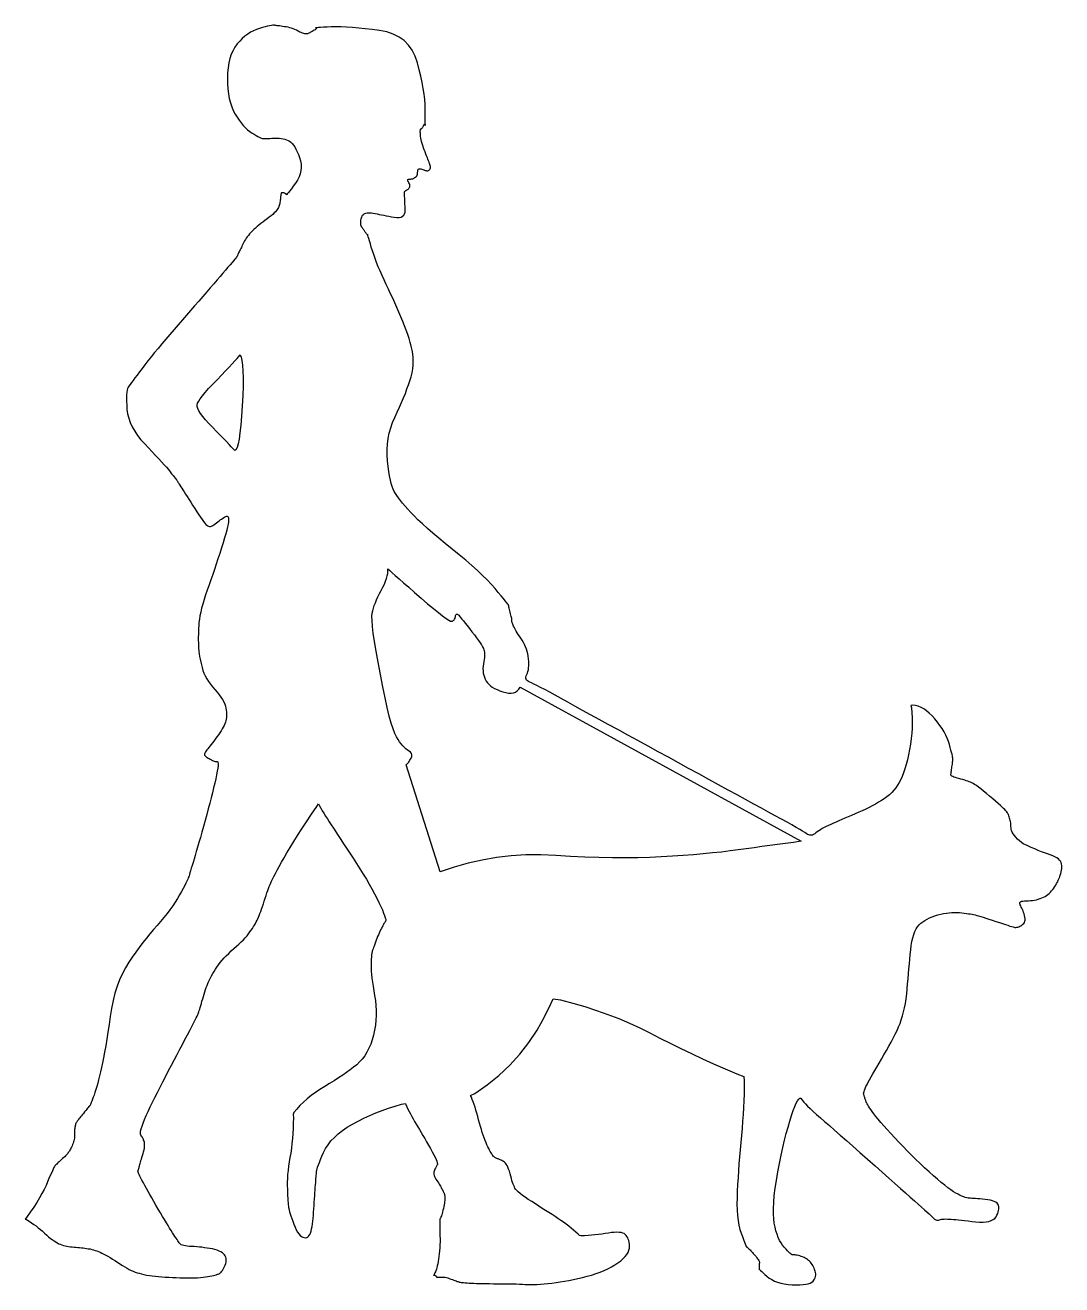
# Model space of a CAD drawing. Extents: x -1992 to 1973, y -794 to 1006.
# Drawn here: x 630 to 1973, y -794 to 837 of the extents above; entities that cross this region are included whole.
import ezdxf

# ---------------------------------------------------------------- set-up
doc = ezdxf.new("R2010")
doc.units = 0
doc.header["$LTSCALE"] = 20
doc.layers.add('_____1', color=7, linetype='CONTINUOUS')

msp = doc.modelspace()

# ---------------------------------------------------------------- linework, layer by layer
at = {"layer": '_____1', "color": 0, "linetype": 'CONTINUOUS', "flags": 128}
for points in [[(1970.1, -265.8), (1970.9, -263.6), (1971.6, -261.3), (1972.1, -259.2), (1972.5, -257.1), (1972.8, -255), (1972.9, -253), (1972.8, -251.1), (1972.6, -249.2), (1972.2, -247.3), (1971.3, -245.6), (1970, -244), (1968.4, -242.4), (1966.4, -241), (1963.9, -239.7), (1961.1, -238.4), (1957.9, -237.3), (1954.3, -236.1), (1950.6, -234.7), (1946.6, -233.2), (1942.3, -231.5), (1937.8, -229.6), (1933.1, -227.5), (1928.1, -225.3), (1922.9, -222.9), (1922.9, -222.9), (1918.2, -219.2), (1915.6, -216.7), (1913.3, -214.3), (1911.4, -212), (1909.9, -209.8), (1908.7, -207.7), (1907.8, -205.8), (1907.3, -204), (1907.1, -202.3), (1907, -200.7), (1906.9, -199), (1906.8, -197.4), (1906.6, -195.8), (1906.3, -194.2), (1906, -192.6), (1905.7, -191.1), (1905.2, -189.5), (1904.8, -187.9), (1904.3, -186.5), (1903.7, -185.1), (1903.1, -183.9), (1902.4, -182.7), (1901.7, -181.5), (1900.9, -180.5), (1900.1, -179.6), (1899, -178.5), (1897.5, -177.1), (1895.6, -175.3), (1893.2, -173.2), (1890.4, -170.7), (1887.1, -167.9), (1883.4, -164.7), (1879.3, -161.2), (1875.1, -157.7), (1871.3, -154.6), (1867.9, -151.9), (1864.8, -149.5), (1862.1, -147.5), (1859.7, -145.9), (1857.8, -144.7), (1856.1, -143.8), (1854.6, -143.2), (1853, -142.5), (1851.1, -141.8), (1849.1, -141.2), (1847, -140.5), (1844.7, -139.8), (1842.2, -139.2), (1839.6, -138.5), (1837.1, -137.8), (1834.9, -137.2), (1833.1, -136.5), (1831.6, -135.9), (1830.4, -135.2), (1829.6, -134.6), (1829.2, -134), (1829.1, -133.4), (1829.2, -132.7), (1829.3, -131.8), (1829.4, -130.8), (1829.6, -129.7), (1829.8, -128.3), (1830, -126.8), (1830.2, -125.1), (1830.5, -123.3), (1830.8, -121.4), (1831, -119.7), (1831.2, -118.2), (1831.4, -116.9), (1831.5, -115.6), (1831.6, -114.6), (1831.6, -113.7), (1831.7, -113), (1831.6, -112.1), (1831.4, -110.9), (1831, -109.2), (1830.6, -107), (1830, -104.5), (1829.2, -101.5), (1828.3, -98.1), (1827.3, -94.2), (1826, -90.2), (1824.5, -86.1), (1822.6, -82), (1820.4, -77.9), (1817.8, -73.7), (1815, -69.5), (1811.8, -65.4), (1808.3, -61.1), (1804.7, -57.2), (1801.1, -53.7), (1797.5, -50.7), (1794, -48.2), (1790.4, -46.2), (1786.9, -44.7), (1783.4, -43.7), (1779.9, -43.2), (1779.9, -43.2), (1777.1, -43.9), (1777.9, -46.8), (1778.5, -53.2), (1778.8, -59.7), (1778.9, -66.3), (1778.8, -73), (1778.4, -79.8), (1777.7, -86.7), (1776.7, -93.7), (1775.5, -100.8), (1774.2, -107.7), (1772.7, -114.2), (1771.2, -120.2), (1769.6, -125.8), (1767.9, -130.9), (1766.1, -135.6), (1764.2, -139.8), (1762.2, -143.6), (1760.1, -147), (1757.8, -150.3), (1755.2, -153.5), (1752.4, -156.5), (1749.4, -159.3), (1746.2, -162), (1742.8, -164.5), (1739.1, -166.9), (1735.3, -169.1), (1731.3, -171.4), (1727.3, -173.6), (1723.1, -175.8), (1718.8, -177.9), (1714.3, -180), (1709.8, -182.1), (1705.1, -184.1), (1700.5, -186.1), (1696.1, -188), (1691.8, -189.8), (1687.8, -191.6), (1683.9, -193.2), (1680.3, -194.8), (1676.8, -196.3), (1673.5, -197.7), (1670.4, -199.1), (1667.5, -200.5), (1664.8, -201.8), (1662.3, -203.2), (1660, -204.6), (1657.9, -206), (1656, -207.4), (1654.3, -208.8), (1652.8, -210.1), (1651.2, -211), (1649.6, -211.6), (1648, -211.8), (1646.5, -211.8), (1644.9, -211.4), (1643.4, -210.7), (1641.8, -209.7), (1639.8, -208.3), (1637, -206.5), (1633.3, -204.2), (1628.7, -201.6), (1623.2, -198.5), (1616.9, -194.9), (1609.7, -191), (1601.6, -186.6), (1592.8, -181.8), (1583.5, -176.8), (1573.6, -171.4), (1563.1, -165.6), (1552, -159.6), (1540.4, -153.3), (1528.2, -146.6), (1515.4, -139.6), (1502.3, -132.4), (1489.3, -125.3), (1476.2, -118.1), (1463, -110.9), (1449.9, -103.7), (1436.7, -96.5), (1423.5, -89.3), (1410.3, -82.1), (1397.4, -75), (1385, -68.3), (1373.4, -61.9), (1362.3, -55.8), (1351.9, -50.1), (1342, -44.7), (1332.8, -39.6), (1324.3, -34.8), (1316.4, -30.5), (1309.3, -26.6), (1303, -23.2), (1297.5, -20.3), (1292.8, -17.9), (1288.9, -16), (1285.8, -14.5), (1283.5, -13.6), (1281.8, -12.8), (1280.4, -11.9), (1279.4, -10.8), (1278.7, -9.7), (1278.4, -8.4), (1278.4, -6.9), (1278.8, -5.3), (1279.5, -3.6), (1280.4, -1.8), (1281.1, 0.3), (1281.6, 2.5), (1282, 5), (1282.2, 7.6), (1282.3, 10.4), (1282.2, 13.4), (1281.9, 16.7), (1281.5, 19.9), (1280.9, 23.1), (1280.1, 26.2), (1279.2, 29.3), (1278, 32.3), (1276.7, 35.2), (1275.1, 38), (1273.4, 40.7), (1271.7, 43.4), (1270, 45.9), (1268.6, 48.2), (1267.2, 50.4), (1266, 52.4), (1264.9, 54.3), (1263.9, 56), (1263.1, 57.5), (1262.4, 59), (1261.8, 60.3), (1261.3, 61.5), (1260.9, 62.6), (1260.6, 63.7), (1260.4, 64.6), (1260.3, 65.4), (1260.2, 66.1), (1260.2, 66.8), (1260.2, 67.8), (1260, 68.9), (1259.8, 70.1), (1259.5, 71.6), (1259.1, 73.2), (1258.6, 75), (1258.1, 77), (1257.6, 78.9), (1257.1, 80.7), (1256.7, 82.1), (1256.4, 83.4), (1256.2, 84.4), (1256.1, 85.1), (1256, 85.6), (1256, 85.9), (1255.7, 86.4), (1254.9, 87.5), (1253.6, 89.3), (1251.7, 91.7), (1249.2, 94.7), (1246.2, 98.4), (1242.6, 102.7), (1238.4, 107.7), (1233.7, 113.1), (1228.3, 118.8), (1222.3, 124.7), (1215.7, 131), (1208.5, 137.5), (1200.6, 144.3), (1192.1, 151.4), (1183, 158.7), (1173.9, 166), (1165.5, 172.9), (1157.7, 179.5), (1150.7, 185.6), (1144.3, 191.4), (1138.6, 196.7), (1133.6, 201.7), (1129.2, 206.3), (1125.4, 210.6), (1121.9, 214.6), (1118.7, 218.4), (1115.8, 221.9), (1113.3, 225.2), (1111.1, 228.3), (1109.3, 231), (1107.7, 233.6), (1106.4, 236.3), (1105.1, 239.7), (1104, 243.6), (1102.8, 248.2), (1101.8, 253.5), (1100.8, 259.3), (1099.9, 265.8), (1099.1, 272.9), (1098.5, 280.3), (1098.5, 287.6), (1098.9, 294.8), (1099.9, 301.9), (1101.3, 308.9), (1103.2, 315.8), (1105.7, 322.7), (1108.6, 329.4), (1111.7, 336), (1114.5, 342.4), (1117.3, 348.7), (1119.8, 354.7), (1122.2, 360.5), (1124.3, 366.2), (1126.3, 371.6), (1128.1, 376.9), (1129.7, 382), (1130.9, 387.1), (1131.8, 392.2), (1132.3, 397.2), (1132.5, 402.1), (1132.3, 407), (1131.8, 411.8), (1130.9, 416.6), (1129.8, 421.5), (1128.5, 426.5), (1127, 431.6), (1125.3, 436.9), (1123.4, 442.4), (1121.2, 448), (1118.9, 453.7), (1116.4, 459.6), (1113.8, 465.6), (1111.2, 471.6), (1108.5, 477.6), (1105.8, 483.6), (1103.1, 489.5), (1100.3, 495.5), (1097.5, 501.4), (1094.7, 507.4), (1092, 513.3), (1089.5, 519), (1087.1, 524.5), (1085, 529.9), (1083, 535.1), (1081.2, 540.2), (1079.6, 545.1), (1078.1, 549.8), (1076.9, 554.2), (1075.8, 557.9), (1074.9, 560.9), (1074.2, 563.3), (1073.6, 565.1), (1073.3, 566.3), (1073.1, 566.8), (1073.1, 566.7), (1073.2, 566.3), (1073.1, 566.1), (1073, 566), (1072.8, 566.1), (1072.6, 566.3), (1072.2, 566.7), (1071.8, 567.2), (1071.3, 567.8), (1070.8, 568.6), (1070.2, 569.3), (1069.7, 570), (1069.2, 570.8), (1068.7, 571.6), (1068.2, 572.4), (1067.7, 573.1), (1067.2, 573.9), (1066.7, 574.7), (1066.3, 575.3), (1065.9, 575.9), (1065.6, 576.3), (1065.4, 576.6), (1065.2, 576.8), (1065, 576.9), (1064.9, 576.9), (1064.9, 576.9), (1064.8, 577.2), (1064.8, 577.7), (1064.7, 578.4), (1064.7, 579.3), (1064.7, 580.4), (1064.7, 581.8), (1064.7, 583.3), (1064.7, 584.9), (1064.9, 586.4), (1065.2, 587.8), (1065.7, 589.1), (1066.3, 590.2), (1066.9, 591.2), (1067.8, 592.1), (1068.7, 592.9), (1069.8, 593.5), (1071.1, 594), (1072.6, 594.3), (1074.3, 594.5), (1076.1, 594.4), (1078.2, 594.3), (1080.5, 593.9), (1082.9, 593.4), (1085.5, 592.8), (1088.3, 592.3), (1091.2, 591.7), (1094.2, 591.1), (1097.4, 590.5), (1100.7, 589.9), (1104.1, 589.3), (1107.7, 588.7), (1111.1, 588.4), (1114.1, 588.4), (1116.6, 588.9), (1118.6, 589.8), (1120.2, 591.2), (1121.2, 592.9), (1121.8, 595.1), (1122, 597.7), (1121.9, 600.4), (1121.8, 603), (1121.7, 605.5), (1121.6, 607.8), (1121.6, 609.9), (1121.5, 611.9), (1121.4, 613.7), (1121.3, 615.4), (1121.3, 616.9), (1121.2, 618.2), (1121.2, 619.4), (1121.2, 620.3), (1121.3, 621), (1121.3, 621.6), (1121.4, 622), (1121.5, 622.1), (1121.7, 622.2), (1122, 622.4), (1122.4, 622.7), (1122.9, 623.1), (1123.5, 623.6), (1124.3, 624.1), (1125.1, 624.7), (1126.1, 625.4), (1126.9, 626.2), (1127.6, 627.1), (1128, 627.9), (1128.2, 628.9), (1128.2, 629.9), (1128, 630.9), (1127.5, 632), (1126.8, 633.2), (1126.1, 634.3), (1125.6, 635.3), (1125.4, 636.1), (1125.4, 636.8), (1125.6, 637.3), (1126.1, 637.7), (1126.9, 637.9), (1127.8, 638), (1128.9, 638.1), (1129.9, 638.2), (1130.8, 638.3), (1131.7, 638.5), (1132.6, 638.8), (1133.3, 639.1), (1134, 639.5), (1134.7, 639.9), (1135.3, 640.3), (1135.8, 640.7), (1136.2, 641.2), (1136.6, 641.6), (1137, 641.9), (1137.2, 642.3), (1137.4, 642.7), (1137.6, 643), (1137.7, 643.4), (1137.8, 643.9), (1137.9, 644.5), (1138, 645.2), (1138.1, 645.9), (1138.1, 646.8), (1138.2, 647.8), (1138.3, 648.8), (1138.4, 649.8), (1138.8, 650.6), (1139.3, 651.1), (1140, 651.4), (1141, 651.5), (1142.1, 651.4), (1143.4, 651), (1144.8, 650.4), (1146.3, 649.8), (1147.7, 649.3), (1149, 649), (1150.1, 648.9), (1151.2, 648.9), (1152, 649.2), (1152.8, 649.5), (1153.5, 650.1), (1154, 650.7), (1154.3, 651.5), (1154.6, 652.4), (1154.6, 653.4), (1154.6, 654.5), (1154.4, 655.7), (1154, 657), (1153.5, 658.4), (1152.9, 660), (1152.2, 661.7), (1151.5, 663.6), (1150.7, 665.7), (1149.8, 668), (1148.8, 670.4), (1147.8, 673.1), (1146.7, 675.9), (1145.6, 678.7), (1144.7, 681.4), (1143.9, 684.1), (1143.2, 686.6), (1142.6, 689), (1142.2, 691.2), (1141.9, 693.4), (1141.7, 695.5), (1141.7, 697.3), (1141.6, 698.9), (1141.6, 700.3), (1141.7, 701.4), (1141.8, 702.2), (1142, 702.8), (1142.2, 703.1), (1142.5, 703.2), (1142.8, 703.2), (1143.2, 703.4), (1143.6, 703.7), (1144, 704.1), (1144.4, 704.7), (1144.8, 705.4), (1145.3, 706.2), (1145.8, 707.2), (1146.3, 708.2), (1146.7, 708.9), (1147, 709.4), (1147.3, 709.6), (1147.6, 709.6), (1147.8, 709.3), (1147.9, 708.8), (1148, 708), (1148.1, 707.6), (1148.1, 708), (1148.1, 709.3), (1148.1, 711.4), (1148.1, 714.4), (1148.1, 718.2), (1148.1, 722.9), (1148.1, 728.4), (1147.9, 734.6), (1147.4, 741.1), (1146.6, 748), (1145.5, 755.4), (1144.1, 763.1), (1142.3, 771.2), (1140.3, 779.7), (1137.9, 788.6), (1135, 797.2), (1131.1, 804.9), (1126.3, 811.6), (1120.6, 817.3), (1114, 822), (1106.6, 825.8), (1098.2, 828.6), (1088.9, 830.4), (1079.3, 831.7), (1070.3, 832.8), (1061.8, 833.6), (1053.7, 834.3), (1046.1, 834.8), (1039, 835), (1032.4, 835.1), (1026.3, 835), (1020.9, 834.8), (1016.2, 834.6), (1012.4, 834.4), (1009.5, 834.3), (1007.3, 834.1), (1006.1, 834.1), (1005.6, 834), (1006, 833.9), (1006.6, 833.9), (1007, 833.7), (1007.2, 833.4), (1007, 833.1), (1006.7, 832.6), (1006, 832.1), (1005.2, 831.4), (1004, 830.7), (1002.8, 830), (1001.6, 829.3), (1000.4, 828.6), (999.3, 828.1), (998.3, 827.5), (997.2, 827.1), (996.3, 826.7), (995.4, 826.3), (994.4, 826.1), (993.3, 826), (992, 826.2), (990.6, 826.5), (989, 827), (987.3, 827.7), (985.4, 828.5), (983.4, 829.6), (981.2, 830.7), (979.1, 831.6), (976.9, 832.5), (974.7, 833.3), (972.4, 834), (970.2, 834.6), (967.8, 835), (965.5, 835.4), (963.2, 835.7), (961.1, 836), (959.3, 836.3), (957.6, 836.5), (956.1, 836.7), (954.8, 836.9), (953.7, 837.1), (952.8, 837.3), (951.8, 837.3), (950.4, 837.2), (948.6, 837), (946.3, 836.5), (943.7, 835.9), (940.6, 835.1), (937.2, 834.2), (933.3, 833.1), (929.3, 831.8), (925.4, 830.1), (921.6, 828.1), (917.9, 825.7), (914.4, 823.1), (910.9, 820.1), (907.6, 816.7), (904.4, 813.1), (901.4, 809), (898.9, 804.5), (896.7, 799.6), (894.9, 794.3), (893.5, 788.5), (892.5, 782.3), (891.9, 775.6), (891.7, 768.5), (891.8, 761.4), (892.2, 754.7), (893, 748.3), (894.1, 742.3), (895.5, 736.7), (897.2, 731.5), (899.3, 726.7), (901.6, 722.2), (904.2, 718.1), (906.8, 714.3), (909.4, 710.8), (912.1, 707.5), (914.9, 704.6), (917.7, 702), (920.6, 699.7), (923.5, 697.7), (926.3, 696), (928.7, 694.5), (930.9, 693.2), (932.8, 692.2), (934.4, 691.4), (935.7, 690.9), (936.7, 690.5), (937.4, 690.4), (938.1, 690.5), (939.1, 690.5), (940.5, 690.6), (942.2, 690.6), (944.2, 690.7), (946.6, 690.7), (949.4, 690.8), (952.4, 690.9), (955.6, 690.9), (958.5, 690.8), (961.3, 690.5), (963.9, 690.1), (966.2, 689.6), (968.4, 688.9), (970.4, 688), (972.2, 687.1), (973.9, 685.8), (975.5, 684.1), (977.2, 682.1), (978.8, 679.6), (980.4, 676.8), (982, 673.5), (983.6, 669.9), (985.2, 665.8), (986.5, 661.6), (987.2, 657.3), (987.4, 653.2), (986.9, 649), (986, 644.9), (984.5, 640.8), (982.4, 636.7), (979.7, 632.6), (977, 628.9), (974.6, 625.6), (972.6, 623), (971, 620.8), (969.7, 619.2), (968.8, 618.2), (968.3, 617.6), (968.2, 617.7), (968.1, 618), (968, 618.3), (967.8, 618.6), (967.4, 618.9), (967, 619.1), (966.4, 619.4), (965.7, 619.7), (965, 620), (964.2, 620.3), (963.5, 620.4), (962.8, 620.4), (962.3, 620.3), (961.9, 620.1), (961.5, 619.8), (961.3, 619.3), (961.1, 618.8), (961, 618.1), (960.9, 617.3), (960.7, 616.5), (960.6, 615.5), (960.5, 614.4), (960.4, 613.3), (960.3, 612), (960.1, 610.7), (960, 609.3), (959.7, 607.9), (959.5, 606.5), (959.1, 605.2), (958.7, 603.9), (958.2, 602.6), (957.7, 601.3), (957, 600), (956.3, 598.7), (955.2, 597.2), (953.9, 595.7), (952.2, 594.1), (950.3, 592.3), (948.2, 590.5), (945.7, 588.6), (943, 586.5), (940.2, 584.5), (937.5, 582.4), (935, 580.4), (932.5, 578.4), (930.2, 576.4), (928, 574.5), (925.9, 572.6), (923.9, 570.7), (922.1, 568.8), (920.4, 566.9), (918.8, 565.1), (917.3, 563.2), (916, 561.4), (914.9, 559.7), (913.8, 557.9), (912.9, 556.1), (912.1, 554.4), (911.3, 552.7), (910.5, 551.1), (909.7, 549.5), (909, 548), (908.2, 546.5), (907.5, 545), (906.8, 543.6), (906.2, 542.3), (905.6, 541.2), (905.2, 540.2), (904.8, 539.4), (904.5, 538.8), (904.3, 538.3), (904.2, 538), (904.2, 537.9), (904, 537.7), (903.5, 537), (902.6, 535.8), (901.3, 534.3), (899.6, 532.3), (897.6, 529.9), (895.2, 527.1), (892.4, 523.8), (889.3, 520.2), (885.9, 516.2), (882.2, 512), (878.3, 507.4), (874, 502.5), (869.5, 497.3), (864.8, 491.8), (859.7, 486), (854.5, 480), (849.2, 474), (843.9, 467.9), (838.6, 461.8), (833.3, 455.6), (827.9, 449.4), (822.6, 443.1), (817.1, 436.9), (811.8, 430.7), (806.7, 424.6), (801.9, 418.8), (797.2, 413.2), (792.8, 407.8), (788.7, 402.6), (784.7, 397.6), (781, 392.8), (777.6, 388.3), (774.5, 384.2), (771.8, 380.5), (769.4, 377.2), (767.3, 374.4), (765.5, 372), (764.1, 370), (763.1, 368.4), (762.2, 366.8), (761.6, 364.6), (761.1, 361.9), (760.9, 358.6), (760.8, 354.7), (760.8, 350.3), (761.1, 345.3), (761.5, 339.8), (762.3, 334.1), (763.7, 328.4), (765.7, 322.7), (768.3, 317.1), (771.5, 311.5), (775.2, 305.9), (779.6, 300.5), (784.5, 295), (789.5, 289.8), (794.2, 284.8), (798.6, 280.2), (802.6, 275.8), (806.2, 271.8), (809.5, 268.1), (812.5, 264.7), (815.1, 261.7), (817.4, 258.9), (819.4, 256.4), (821.2, 254.3), (822.7, 252.4), (823.9, 250.8), (824.9, 249.6), (825.6, 248.6), (826, 248), (826.4, 247.4), (826.9, 246.6), (827.5, 245.6), (828.3, 244.4), (829.2, 243), (830.2, 241.4), (831.3, 239.6), (832.6, 237.6), (834, 235.4), (835.7, 232.9), (837.5, 230), (839.5, 226.9), (841.7, 223.5), (844.1, 219.7), (846.6, 215.7), (849.4, 211.4), (852.1, 207.2), (854.6, 203.3), (856.9, 200), (859, 197), (860.8, 194.5), (862.4, 192.5), (863.8, 190.8), (864.9, 189.6), (866, 188.8), (867.1, 188.3), (868.4, 188.1), (869.7, 188.2), (871.1, 188.5), (872.6, 189.2), (874.2, 190.2), (875.9, 191.5), (877.6, 192.9), (879.2, 194.2), (880.8, 195.4), (882.4, 196.6), (883.9, 197.6), (885.4, 198.6), (886.8, 199.5), (888.2, 200.4), (889.5, 201), (890.5, 201.3), (891.5, 201.3), (892.2, 200.9), (892.7, 200.2), (893.1, 199.2), (893.2, 197.8), (893.2, 196.1), (893, 194), (892.5, 191.1), (891.7, 187.6), (890.7, 183.5), (889.4, 178.7), (887.8, 173.2), (886, 167.1), (883.9, 160.3), (881.7, 153.2), (879.4, 146.2), (877.1, 139.3), (874.9, 132.4), (872.6, 125.7), (870.3, 119), (867.9, 112.3), (865.6, 105.8), (863.4, 99.4), (861.4, 93.3), (859.7, 87.6), (858.2, 82.2), (857, 77.1), (856, 72.4), (855.3, 67.9), (854.8, 63.8), (854.5, 59.8), (854.3, 56), (854.1, 52.1), (854, 48.4), (853.9, 44.6), (853.9, 41), (854, 37.4), (854.1, 33.8), (854.3, 30.3), (854.7, 26.8), (855.1, 23.2), (855.6, 19.7), (856.3, 16.1), (857, 12.5), (857.9, 8.9), (858.8, 5.3), (859.9, 1.7), (861.3, -1.9), (863, -5.5), (864.9, -9.1), (867.1, -12.6), (869.6, -16.1), (872.3, -19.6), (875.3, -23.1), (878.3, -26.5), (880.9, -29.8), (883.2, -33), (885.2, -36.1), (886.8, -39.1), (888.1, -41.9), (889.1, -44.7), (889.7, -47.4), (890.1, -50), (890.4, -52.5), (890.5, -54.9), (890.4, -57.2), (890.3, -59.4), (890, -61.5), (889.6, -63.6), (889, -65.5), (888.3, -67.5), (887.3, -69.5), (886.2, -71.7), (884.9, -74), (883.5, -76.5), (881.8, -79), (880, -81.7), (877.9, -84.5), (875.9, -87.3), (873.9, -89.8), (872.1, -92.2), (870.5, -94.4), (868.9, -96.4), (867.5, -98.2), (866.3, -99.8), (865.1, -101.2), (864.1, -102.4), (863.3, -103.6), (862.7, -104.6), (862.2, -105.6), (861.9, -106.4), (861.8, -107.1), (861.9, -107.8), (862.1, -108.3), (862.6, -108.8), (863.1, -109.3), (863.8, -109.9), (864.6, -110.5), (865.6, -111.2), (866.8, -111.9), (868, -112.6), (869.4, -113.4), (870.9, -114.2), (872.2, -114.8), (873.5, -115.4), (874.6, -115.8), (875.7, -116.1), (876.7, -116.4), (877.6, -116.5), (878.4, -116.5), (879.1, -116.8), (879.4, -117.8), (879.6, -119.5), (879.5, -121.9), (879.1, -125.1), (878.5, -128.9), (877.6, -133.4), (876.5, -138.6), (875.2, -144.3), (873.7, -150.3), (872.2, -156.7), (870.5, -163.3), (868.7, -170.2), (866.8, -177.4), (864.8, -185), (862.7, -192.8), (860.5, -200.6), (858.5, -207.9), (856.6, -214.8), (854.7, -221.3), (853, -227.4), (851.3, -233), (849.8, -238.2), (848.4, -242.9), (847.1, -247.2), (845.9, -251.1), (844.8, -254.6), (843.9, -257.7), (843.1, -260.3), (842.4, -262.5), (841.9, -264.3), (841.5, -265.7), (841, -267.1), (840.3, -268.9), (839.2, -271.1), (837.9, -273.8), (836.3, -277), (834.4, -280.6), (832.2, -284.6), (829.7, -289), (827, -293.8), (824, -298.5), (820.7, -303.4), (817.2, -308.3), (813.4, -313.3), (809.4, -318.3), (805.1, -323.4), (800.5, -328.6), (795.9, -333.9), (791.2, -339.4), (786.6, -345.1), (782, -350.9), (777.4, -357), (772.8, -363.3), (768.3, -369.8), (763.8, -376.4), (759.4, -383.4), (755.5, -390.9), (751.9, -399), (748.7, -407.5), (745.9, -416.5), (743.4, -426), (741.4, -436.1), (739.7, -446.6), (738.2, -457.1), (736.7, -466.9), (735.3, -476.1), (733.9, -484.7), (732.5, -492.6), (731.1, -500), (729.8, -506.6), (728.5, -512.7), (727.3, -518.3), (726, -523.5), (724.8, -528.5), (723.6, -533.1), (722.4, -537.4), (721.2, -541.3), (720, -545), (718.9, -548.3), (717.8, -551.2), (716.8, -553.8), (716, -556.1), (715.3, -557.9), (714.7, -559.4), (714.2, -560.6), (713.8, -561.3), (713.6, -561.7), (713.3, -562), (712.8, -562.6), (712.2, -563.3), (711.4, -564.3), (710.5, -565.4), (709.3, -566.8), (708, -568.4), (706.6, -570.1), (705.1, -572), (703.7, -573.7), (702.4, -575.2), (701.2, -576.7), (700.2, -578), (699.2, -579.2), (698.4, -580.2), (697.6, -581.2), (697, -582.1), (696.4, -583), (695.9, -583.9), (695.4, -584.9), (695, -585.9), (694.7, -587), (694.4, -588.1), (694.2, -589.2), (694, -590.4), (693.8, -591.6), (693.7, -592.8), (693.6, -594.1), (693.6, -595.4), (693.6, -596.8), (693.6, -598.2), (693.7, -599.7), (693.7, -601.1), (693.6, -602.7), (693.4, -604.2), (693.2, -605.8), (692.8, -607.4), (692.3, -609), (691.7, -610.7), (691, -612.4), (690.3, -614), (689.6, -615.6), (688.9, -617.1), (688.2, -618.4), (687.5, -619.7), (686.8, -620.9), (686.1, -622), (685.5, -622.9), (684.8, -623.9), (683.9, -624.9), (683, -625.9), (681.9, -627.1), (680.8, -628.2), (679.5, -629.4), (678.1, -630.7), (676.6, -632), (675.1, -633.3), (673.7, -634.6), (672.5, -635.7), (671.3, -636.7), (670.4, -637.7), (669.5, -638.5), (668.8, -639.3), (668.2, -640), (667.6, -640.9), (666.8, -642.3), (665.9, -644.1), (664.8, -646.5), (663.5, -649.3), (662.1, -652.6), (660.4, -656.4), (658.7, -660.8), (656.6, -665.5), (654.2, -670.5), (651.3, -675.8), (648.1, -681.4), (644.5, -687.3), (640.6, -693.6), (636.2, -700.1), (631.5, -707), (631.5, -707), (629.6, -709), (631.4, -709.7), (634.6, -711.7), (637.7, -713.7), (640.7, -715.8), (643.7, -717.9), (646.6, -720.1), (649.4, -722.5), (652.2, -724.8), (654.8, -727.3), (657.5, -729.7), (660, -731.9), (662.4, -733.9), (664.7, -735.6), (667, -737.2), (669.1, -738.6), (671.2, -739.8), (673.1, -740.8), (675, -741.6), (677.1, -742.3), (679.1, -743), (681.3, -743.6), (683.5, -744.1), (685.7, -744.5), (688.1, -744.8), (690.5, -745), (692.9, -745.2), (695.3, -745.5), (697.7, -745.7), (700, -745.9), (702.4, -746.2), (704.6, -746.4), (706.9, -746.7), (709.1, -747), (711.4, -747.3), (713.6, -747.7), (715.8, -748.2), (718, -748.8), (720.2, -749.5), (722.4, -750.2), (724.6, -751.1), (726.8, -752), (729.1, -753.1), (731.5, -754.3), (734, -755.7), (736.7, -757.2), (739.6, -758.9), (742.6, -760.7), (745.7, -762.8), (749, -764.9), (752.4, -767.1), (755.6, -769.1), (758.6, -770.9), (761.6, -772.6), (764.4, -774.1), (767.1, -775.4), (769.7, -776.5), (772.2, -777.5), (774.7, -778.4), (777.4, -779.2), (780.3, -780), (783.5, -780.7), (786.9, -781.4), (790.5, -781.9), (794.3, -782.5), (798.3, -782.9), (802.4, -783.3), (806.7, -783.7), (811.1, -784.1), (815.7, -784.3), (820.3, -784.6), (825.1, -784.8), (830, -785), (835, -785.1), (839.9, -785.2), (844.5, -785.1), (848.8, -785), (852.9, -784.9), (856.7, -784.6), (860.1, -784.3), (863.3, -783.9), (866.2, -783.4), (868.9, -782.9), (871.3, -782.4), (873.5, -781.9), (875.4, -781.4), (877.1, -781), (878.6, -780.5), (879.8, -780.1), (880.8, -779.7), (881.7, -779.2), (882.6, -778.5), (883.4, -777.7), (884.3, -776.6), (885.3, -775.4), (886.2, -773.9), (887.1, -772.3), (888, -770.5), (888.9, -768.6), (889.5, -766.7), (889.9, -764.9), (890.1, -763.2), (890.1, -761.5), (889.9, -759.8), (889.5, -758.2), (888.9, -756.7), (888, -755.2), (886.7, -753.8), (885.2, -752.5), (883.3, -751.4), (881, -750.3), (878.4, -749.4), (875.5, -748.5), (872.2, -747.7), (868.8, -747.1), (865.4, -746.5), (862, -746), (858.7, -745.5), (855.3, -745.2), (852, -744.9), (848.7, -744.6), (845.5, -744.5), (842.4, -744.3), (839.6, -744.1), (837.2, -743.7), (835.1, -743.3), (833.3, -742.8), (831.9, -742.1), (830.7, -741.4), (829.9, -740.6), (829.3, -739.7), (828.4, -738.5), (827.5, -737), (826.4, -735.4), (825.1, -733.6), (823.7, -731.5), (822.2, -729.2), (820.6, -726.6), (818.8, -723.9), (816.8, -720.8), (814.7, -717.4), (812.5, -713.7), (810.1, -709.7), (807.5, -705.4), (804.8, -700.8), (801.9, -695.9), (799, -690.9), (796.3, -686.2), (793.7, -681.6), (791.2, -677.3), (788.9, -673.1), (786.7, -669.2), (784.6, -665.5), (782.7, -661.9), (780.9, -658.7), (779.4, -655.8), (778.2, -653.3), (777.2, -651.2), (776.4, -649.5), (776, -648.2), (775.7, -647.2), (775.7, -646.7), (775.9, -646.3), (776.1, -645.7), (776.3, -645.1), (776.5, -644.3), (776.8, -643.3), (777.1, -642.3), (777.4, -641.1), (777.7, -639.8), (778.1, -638.4), (778.5, -636.8), (779, -635.1), (779.5, -633.2), (780.1, -631.2), (780.8, -629), (781.5, -626.7), (782.3, -624.2), (783, -621.7), (783.6, -619.4), (784, -617.3), (784.3, -615.3), (784.4, -613.5), (784.4, -611.8), (784.3, -610.4), (784, -609.1), (783.6, -607.9), (783.1, -606.7), (782.7, -605.6), (782.1, -604.5), (781.6, -603.4), (781, -602.4), (780.3, -601.4), (779.6, -600.4), (779.1, -599.1), (779, -597.4), (779.2, -595), (779.9, -592.1), (781, -588.7), (782.4, -584.7), (784.3, -580.1), (786.5, -575), (789, -569.5), (791.7, -563.7), (794.6, -557.7), (797.7, -551.4), (800.9, -544.9), (804.3, -538.1), (807.9, -531.1), (811.7, -523.8), (815.5, -516.5), (819.2, -509.4), (822.9, -502.4), (826.4, -495.7), (829.9, -489.1), (833.3, -482.7), (836.6, -476.4), (839.8, -470.4), (842.8, -464.7), (845.4, -459.7), (847.7, -455.3), (849.6, -451.6), (851.2, -448.5), (852.4, -446), (853.3, -444.2), (853.8, -443), (854.2, -441.9), (854.7, -440.6), (855.2, -439), (855.8, -437.1), (856.4, -434.9), (857.1, -432.4), (857.9, -429.7), (858.7, -426.6), (859.6, -423.5), (860.5, -420.5), (861.4, -417.5), (862.4, -414.6), (863.3, -411.8), (864.3, -409.1), (865.2, -406.5), (866.2, -404), (867.3, -401.5), (868.4, -399), (869.7, -396.4), (871.1, -393.7), (872.7, -391), (874.3, -388.2), (876.1, -385.4), (878, -382.5), (880, -379.6), (882.3, -376.7), (884.7, -373.7), (887.4, -370.8), (890.2, -367.8), (893.3, -364.8), (896.5, -361.7), (900, -358.7), (903.4, -355.6), (906.6, -352.7), (909.6, -349.9), (912.3, -347.1), (914.8, -344.5), (917.1, -341.9), (919.1, -339.4), (920.9, -337), (922.5, -334.7), (924, -332.5), (925.5, -330.2), (926.8, -328.1), (928, -326), (929.1, -324), (930.1, -322), (931, -320), (931.9, -318), (932.9, -315.7), (933.8, -313.2), (934.8, -310.5), (935.9, -307.5), (937, -304.2), (938.2, -300.7), (939.3, -297), (940.5, -293.2), (941.7, -289.7), (942.8, -286.4), (943.9, -283.4), (944.9, -280.6), (945.9, -278), (946.9, -275.7), (947.8, -273.6), (948.9, -271.4), (950.2, -268.6), (951.9, -265.3), (954, -261.5), (956.3, -257.2), (958.9, -252.3), (961.9, -246.9), (965.2, -241), (968.8, -234.5), (973, -227.5), (977.6, -220), (982.6, -212), (988.1, -203.4), (994, -194.3), (1000.4, -184.6), (1007.3, -174.5), (1007.3, -174.5), (1009.5, -171.3), (1010.8, -173.9), (1012.6, -176.9), (1014.6, -180.1), (1016.6, -183.4), (1018.9, -186.9), (1021.2, -190.6), (1023.7, -194.5), (1026.3, -198.5), (1029.1, -202.7), (1032.1, -207.2), (1035.2, -212.1), (1038.6, -217.3), (1042.2, -222.8), (1046.1, -228.7), (1050.2, -234.9), (1054.4, -241.5), (1058.9, -248.4), (1063.4, -255.4), (1067.7, -262.2), (1071.7, -268.8), (1075.4, -275.2), (1078.9, -281.4), (1082.1, -287.5), (1085.1, -293.3), (1087.9, -298.9), (1090.3, -304.1), (1092.4, -308.6), (1094, -312.6), (1095.3, -315.9), (1096.2, -318.6), (1096.8, -320.7), (1096.9, -322.1), (1096.7, -322.9), (1096.3, -323.5), (1095.7, -324.3), (1095.2, -325.2), (1094.5, -326.3), (1093.8, -327.6), (1093, -329), (1092.1, -330.6), (1091.2, -332.4), (1090.2, -334.4), (1089.2, -336.4), (1088.3, -338.5), (1087.3, -340.7), (1086.3, -343), (1085.3, -345.4), (1084.4, -347.9), (1083.4, -350.5), (1082.5, -353), (1081.7, -355.3), (1081, -357.3), (1080.3, -359.1), (1079.8, -360.7), (1079.4, -362), (1079.1, -363.1), (1078.8, -364), (1078.7, -364.9), (1078.5, -366.1), (1078.4, -367.7), (1078.3, -369.6), (1078.1, -371.8), (1078, -374.3), (1078, -377.2), (1077.9, -380.4), (1077.9, -383.9), (1078.1, -387.9), (1078.4, -392.2), (1078.9, -396.9), (1079.6, -402), (1080.4, -407.4), (1081.3, -413.3), (1082.4, -419.5), (1083.4, -426), (1084.1, -432.4), (1084.5, -438.8), (1084.5, -445.2), (1084.1, -451.5), (1083.4, -457.9), (1082.4, -464.2), (1081, -470.6), (1079.3, -476.7), (1077.3, -482.5), (1075.1, -487.8), (1072.5, -492.8), (1069.6, -497.4), (1066.4, -501.7), (1062.9, -505.5), (1059.2, -509), (1055.1, -512.3), (1050.7, -515.7), (1046, -519.1), (1041, -522.6), (1035.7, -526.2), (1030, -529.8), (1024.1, -533.4), (1017.8, -537.2), (1011.5, -541), (1005.6, -545), (1000.1, -549), (994.9, -553.2), (990.1, -557.5), (985.6, -561.9), (981.4, -566.4), (977.6, -571.1), (977.6, -571.1), (976.8, -573.7), (977.1, -577.8), (977, -584.7), (976.8, -591.6), (976.4, -598.2), (975.9, -604.8), (975.3, -611.1), (974.6, -617.3), (973.7, -623.4), (972.7, -629.3), (971.8, -635), (970.9, -640.5), (970.3, -645.9), (969.7, -651.2), (969.4, -656.2), (969.2, -661.1), (969.2, -665.9), (969.3, -670.4), (969.5, -674.7), (969.7, -678.6), (969.9, -682.1), (970.1, -685.2), (970.3, -687.9), (970.5, -690.3), (970.7, -692.2), (971, -693.8), (971.3, -695.3), (971.7, -697.2), (972.3, -699.4), (973.1, -702), (974, -704.9), (975.1, -708.1), (976.4, -711.7), (977.8, -715.7), (979.3, -719.5), (980.8, -722.9), (982.4, -725.8), (984, -728.2), (985.7, -730.1), (987.5, -731.6), (989.3, -732.5), (991.1, -733), (992.9, -733.1), (994.6, -732.7), (996, -731.9), (997.3, -730.7), (998.4, -729.1), (999.4, -727), (1000.2, -724.6), (1000.8, -721.7), (1001.3, -718.6), (1001.8, -715.2), (1002.2, -711.7), (1002.6, -708), (1003, -704.1), (1003.4, -700), (1003.7, -695.8), (1004, -691.4), (1004.2, -686.9), (1004.5, -682.7), (1004.8, -678.7), (1005, -674.9), (1005.3, -671.3), (1005.5, -667.9), (1005.8, -664.7), (1006, -661.7), (1006.2, -658.9), (1006.4, -656.4), (1006.6, -654.1), (1006.8, -652.1), (1006.9, -650.4), (1007, -648.9), (1007.1, -647.6), (1007.1, -646.7), (1007.3, -645.5), (1007.8, -643.9), (1008.5, -641.7), (1009.5, -638.9), (1010.8, -635.7), (1012.4, -631.8), (1014.2, -627.5), (1016.3, -622.6), (1018.8, -617.5), (1022, -612.6), (1025.8, -607.8), (1030.2, -603.1), (1035.2, -598.6), (1040.8, -594.2), (1047, -590), (1053.8, -585.9), (1061, -582), (1068.5, -578.3), (1076.1, -574.8), (1084, -571.5), (1092, -568.4), (1100.3, -565.5), (1108.8, -562.8), (1117.4, -560.3), (1117.4, -560.3), (1122.2, -559.1), (1122.7, -560.7), (1124.1, -563.6), (1125.5, -566.6), (1127.1, -569.6), (1128.7, -572.7), (1130.4, -575.9), (1132.3, -579.2), (1134.2, -582.5), (1136.2, -586), (1138.3, -589.5), (1140.5, -593.1), (1142.7, -596.9), (1144.9, -600.8), (1147.3, -604.8), (1149.7, -609), (1152.1, -613.3), (1154.6, -617.7), (1157, -621.9), (1159, -625.7), (1160.7, -628.9), (1162, -631.7), (1162.9, -634), (1163.5, -635.9), (1163.8, -637.2), (1163.7, -638.1), (1163.4, -638.8), (1163, -639.5), (1162.6, -640.3), (1162.2, -641.2), (1161.7, -642.1), (1161.2, -643.2), (1160.6, -644.3), (1160, -645.5), (1159.5, -646.7), (1159.2, -648), (1159.1, -649.4), (1159.2, -650.8), (1159.6, -652.3), (1160.1, -653.9), (1160.9, -655.5), (1161.9, -657.2), (1163, -658.9), (1164.1, -660.5), (1165.1, -662.1), (1166, -663.6), (1166.9, -665.1), (1167.7, -666.5), (1168.5, -667.9), (1169.2, -669.2), (1169.9, -670.4), (1170.5, -671.6), (1171, -672.5), (1171.4, -673.4), (1171.8, -674.1), (1172.1, -674.7), (1172.3, -675.2), (1172.5, -675.5), (1172.6, -675.8), (1172.7, -676.3), (1172.8, -676.8), (1172.9, -677.4), (1173, -678.1), (1173.2, -679), (1173.3, -679.9), (1173.4, -680.9), (1173.4, -682.1), (1173.4, -683.4), (1173.3, -685), (1173.1, -686.7), (1172.8, -688.5), (1172.5, -690.6), (1172, -692.8), (1171.5, -695.2), (1170.9, -697.6), (1170.3, -699.8), (1169.8, -701.7), (1169.3, -703.3), (1168.9, -704.8), (1168.4, -705.9), (1168, -706.9), (1167.6, -707.6), (1167.3, -708.4), (1167, -709.7), (1166.8, -711.4), (1166.7, -713.5), (1166.7, -716.1), (1166.7, -719.1), (1166.8, -722.6), (1167, -726.5), (1167.1, -730.6), (1167.2, -734.6), (1167.2, -738.6), (1167.1, -742.5), (1166.9, -746.3), (1166.6, -750.1), (1166.2, -753.8), (1165.8, -757.5), (1165.2, -760.9), (1164.7, -764.1), (1164.2, -767), (1163.6, -769.6), (1163, -772), (1162.4, -774), (1161.8, -775.8), (1161.2, -777.3), (1160.6, -778.5), (1160.1, -779.6), (1159.7, -780.5), (1159.4, -781.1), (1159.2, -781.6), (1159.1, -781.9), (1159.1, -782), (1159.2, -781.8), (1159.3, -781.7), (1159.5, -781.6), (1159.7, -781.5), (1160, -781.5), (1160.3, -781.6), (1160.6, -781.8), (1161, -782), (1161.4, -782.3), (1161.7, -782.6), (1162.1, -782.9), (1162.3, -783.1), (1162.5, -783.4), (1162.6, -783.6), (1162.6, -783.8), (1162.6, -784), (1162.5, -784.1), (1162.5, -784.2), (1162.6, -784.3), (1162.9, -784.4), (1163.5, -784.4), (1164.2, -784.4), (1165.1, -784.3), (1166.2, -784.2), (1167.5, -784.1), (1169, -784), (1170.5, -784), (1172.1, -784.1), (1173.8, -784.4), (1175.5, -784.7), (1177.3, -785.2), (1179.2, -785.8), (1181.2, -786.6), (1183.1, -787.3), (1184.9, -788), (1186.5, -788.6), (1188, -789.1), (1189.3, -789.6), (1190.5, -789.9), (1191.5, -790.2), (1192.3, -790.5), (1193.2, -790.7), (1194.4, -790.9), (1195.9, -791), (1197.7, -791.2), (1199.7, -791.4), (1202.1, -791.6), (1204.7, -791.8), (1207.6, -791.9), (1210.8, -792.1), (1214.3, -792.3), (1218.2, -792.4), (1222.3, -792.5), (1226.7, -792.6), (1231.4, -792.6), (1236.5, -792.7), (1241.8, -792.7), (1247.2, -792.7), (1252.3, -792.8), (1257.1, -792.8), (1261.6, -792.9), (1266, -793), (1270, -793.2), (1273.8, -793.3), (1277.3, -793.5), (1280.8, -793.6), (1284.5, -793.7), (1288.5, -793.6), (1292.8, -793.5), (1297.2, -793.2), (1301.9, -792.9), (1306.9, -792.4), (1312.1, -791.9), (1317.5, -791.2), (1322.9, -790.4), (1328.5, -789.5), (1334.1, -788.5), (1339.9, -787.3), (1345.7, -786), (1351.6, -784.6), (1357.6, -783.1), (1363.6, -781.4), (1369.3, -779.6), (1374.7, -777.7), (1379.8, -775.6), (1384.7, -773.3), (1389.3, -770.9), (1393.6, -768.4), (1397.7, -765.7), (1401.3, -763), (1404.5, -760.2), (1407.1, -757.5), (1409.3, -754.8), (1410.9, -752.1), (1412, -749.4), (1412.7, -746.7), (1412.8, -744), (1412.5, -741.5), (1412.2, -739.1), (1411.7, -736.9), (1411, -734.9), (1410.3, -733.1), (1409.4, -731.5), (1408.4, -730.1), (1407.2, -728.9), (1405.8, -727.8), (1404, -727.1), (1401.8, -726.5), (1399.2, -726.2), (1396.3, -726), (1393, -726.2), (1389.3, -726.5), (1385.3, -727), (1381, -727.7), (1376.7, -728.3), (1372.3, -728.8), (1367.9, -729.3), (1363.4, -729.8), (1358.9, -730.2), (1354.3, -730.5), (1349.7, -730.8), (1349.7, -730.8), (1347.7, -730.4), (1346.1, -728.4), (1343.2, -725.8), (1340.2, -723.2), (1337.1, -720.6), (1333.9, -718), (1330.6, -715.5), (1327.2, -713), (1323.6, -710.6), (1320, -708.1), (1316.2, -705.7), (1312.3, -703.1), (1308.2, -700.5), (1304, -697.9), (1299.7, -695.1), (1295.3, -692.3), (1290.7, -689.3), (1286, -686.3), (1281.5, -683.4), (1277.5, -680.7), (1274, -678.2), (1271, -675.9), (1268.6, -673.8), (1266.6, -671.9), (1265.1, -670.3), (1264.2, -668.8), (1263.5, -667.3), (1262.8, -665.6), (1262, -663.7), (1261.2, -661.5), (1260.4, -659), (1259.6, -656.3), (1258.7, -653.4), (1257.9, -650.3), (1257, -647.1), (1256, -644.3), (1255, -641.9), (1254, -639.7), (1253, -637.9), (1251.9, -636.4), (1250.8, -635.2), (1249.6, -634.4), (1248.4, -633.8), (1247.3, -633.2), (1246.2, -632.6), (1245.2, -632.2), (1244.2, -631.7), (1243.3, -631.4), (1242.4, -631.1), (1241.5, -630.8), (1240.7, -630.6), (1239.9, -630.2), (1239, -629.7), (1238.2, -629.1), (1237.4, -628.4), (1236.6, -627.7), (1235.7, -626.8), (1234.9, -625.8), (1234.1, -624.6), (1233.2, -623.2), (1232.3, -621.6), (1231.3, -619.7), (1230.2, -617.6), (1229.1, -615.3), (1228, -612.8), (1226.8, -610), (1225.5, -607), (1224.3, -603.8), (1223.1, -600.4), (1221.9, -596.8), (1220.7, -593), (1219.5, -589), (1218.3, -584.8), (1217.2, -580.4), (1216, -576), (1214.8, -571.8), (1213.7, -567.8), (1212.5, -564), (1211.3, -560.4), (1210.1, -557), (1209, -553.9), (1207.8, -550.9), (1207.8, -550.9), (1206.7, -548.9), (1212.3, -546.3), (1228.4, -535.1), (1243.5, -522.8), (1257.5, -509.6), (1270.4, -495.5), (1282.2, -480.4), (1293, -464.3), (1302.7, -447.2), (1311.3, -429.2), (1311.3, -429.2), (1313.8, -423.8), (1323.4, -425.2), (1339.4, -429.3), (1354.9, -433.8), (1370.1, -438.6), (1384.8, -443.8), (1399, -449.3), (1412.8, -455.1), (1426.2, -461.3), (1439.2, -467.9), (1452.1, -474.6), (1465.4, -481.3), (1479, -487.9), (1492.9, -494.6), (1507.1, -501.2), (1521.6, -507.8), (1536.5, -514.3), (1551.7, -520.9), (1551.7, -520.9), (1560.7, -524.1), (1561.3, -529.7), (1561.2, -538.2), (1561.1, -546.8), (1560.8, -555.6), (1560.4, -564.4), (1559.9, -573.3), (1559.3, -582.3), (1558.6, -591.5), (1557.7, -600.7), (1556.8, -609.9), (1556, -619.1), (1555.2, -628.2), (1554.5, -637.3), (1553.9, -646.3), (1553.3, -655.3), (1552.8, -664.2), (1552.3, -673), (1552, -681.6), (1551.9, -689.7), (1552.1, -697.2), (1552.6, -704.2), (1553.4, -710.8), (1554.4, -716.8), (1555.7, -722.3), (1557.3, -727.3), (1558.9, -731.7), (1560.3, -735.5), (1561.5, -738.7), (1562.5, -741.2), (1563.2, -743.1), (1563.7, -744.4), (1564, -745.1), (1564.1, -745.1), (1564.2, -744.9), (1564.3, -744.9), (1564.6, -745), (1565, -745.2), (1565.6, -745.7), (1566.2, -746.2), (1567, -747), (1567.9, -747.8), (1568.9, -748.8), (1569.9, -749.9), (1570.9, -751), (1572, -752.2), (1573.1, -753.5), (1574.2, -754.8), (1575.4, -756.2), (1576.6, -757.6), (1577.7, -759.1), (1578.7, -760.3), (1579.5, -761.5), (1580.1, -762.5), (1580.6, -763.3), (1580.9, -764.1), (1581.1, -764.6), (1581.1, -765.1), (1581, -765.5), (1581, -765.9), (1580.9, -766.5), (1580.9, -767.1), (1580.9, -767.7), (1580.8, -768.4), (1580.8, -769.2), (1580.9, -770.1), (1580.9, -770.9), (1580.8, -771.6), (1580.8, -772.2), (1580.7, -772.6), (1580.7, -773), (1580.6, -773.2), (1580.4, -773.3), (1580.3, -773.3), (1580.3, -773.4), (1580.7, -773.8), (1581.5, -774.5), (1582.6, -775.6), (1584.1, -776.9), (1585.9, -778.6), (1588.1, -780.6), (1590.7, -783), (1593.6, -785.3), (1596.9, -787.4), (1600.5, -789.2), (1604.4, -790.7), (1608.7, -791.9), (1613.3, -792.9), (1618.3, -793.5), (1623.5, -793.9), (1628.7, -794.1), (1633.4, -794), (1637.5, -793.8), (1641.2, -793.3), (1644.3, -792.7), (1646.9, -791.8), (1649, -790.7), (1650.5, -789.5), (1651.7, -788.1), (1652.6, -786.6), (1653.3, -785.1), (1653.8, -783.4), (1654, -781.7), (1654, -780), (1653.7, -778.1), (1653.2, -776.2), (1652.5, -774.3), (1651.8, -772.5), (1651, -770.7), (1650.1, -769.1), (1649.2, -767.6), (1648.2, -766.1), (1647.1, -764.8), (1645.9, -763.5), (1644.7, -762.4), (1643.3, -761.3), (1641.9, -760.3), (1640.4, -759.4), (1638.8, -758.6), (1637, -757.9), (1635.2, -757.3), (1633.3, -756.7), (1631.5, -756.3), (1629.8, -755.9), (1628.4, -755.6), (1627.1, -755.4), (1626.1, -755.2), (1625.2, -755.1), (1624.5, -755.1), (1624.1, -755.2), (1623.6, -755.1), (1622.8, -754.7), (1621.8, -754), (1620.6, -753), (1619.2, -751.6), (1617.4, -749.9), (1615.5, -747.9), (1613.3, -745.5), (1611.1, -742.9), (1609, -739.8), (1607.1, -736.5), (1605.4, -732.8), (1603.9, -728.7), (1602.5, -724.3), (1601.3, -719.5), (1600.3, -714.4), (1599.5, -708.8), (1599.1, -702.4), (1599.2, -695.2), (1599.6, -687.3), (1600.3, -678.6), (1601.5, -669.1), (1603, -658.9), (1605, -647.9), (1607.1, -636.8), (1609.2, -626.3), (1611.4, -616.3), (1613.6, -606.9), (1615.8, -598.1), (1618.1, -589.8), (1620.3, -582.1), (1622.6, -574.9), (1624.9, -568.5), (1626.9, -563.2), (1628.8, -558.9), (1630.5, -555.7), (1632, -553.6), (1633.4, -552.5), (1634.5, -552.5), (1635.5, -553.5), (1636.7, -555.3), (1638.4, -557.4), (1640.7, -559.8), (1643.5, -562.7), (1646.8, -565.9), (1650.7, -569.5), (1655.1, -573.4), (1660, -577.7), (1665.5, -582.5), (1671.7, -587.8), (1678.4, -593.7), (1685.7, -600.1), (1693.7, -607.1), (1702.2, -614.7), (1711.3, -622.8), (1721.1, -631.4), (1730.8, -640.1), (1740, -648.2), (1748.5, -655.8), (1756.4, -662.8), (1763.7, -669.2), (1770.4, -675.1), (1776.4, -680.5), (1781.9, -685.2), (1786.7, -689.5), (1791.1, -693.4), (1794.9, -696.8), (1798.2, -699.8), (1800.9, -702.3), (1803.2, -704.5), (1804.8, -706.2), (1806, -707.4), (1806.9, -708.4), (1807.8, -709.1), (1808.8, -709.7), (1809.8, -710.1), (1810.9, -710.3), (1812, -710.4), (1813.1, -710.2), (1814.3, -709.9), (1815.6, -709.5), (1817, -709.2), (1818.7, -709), (1820.5, -708.9), (1822.5, -708.8), (1824.7, -708.9), (1827.1, -709), (1829.6, -709.2), (1832.4, -709.4), (1835.6, -709.7), (1839, -710), (1842.8, -710.4), (1846.9, -710.9), (1851.4, -711.3), (1856.1, -711.9), (1861.2, -712.4), (1866.2, -712.8), (1870.8, -712.9), (1874.8, -712.6), (1878.3, -712), (1881.4, -711), (1883.9, -709.7), (1886, -708.1), (1887.6, -706.1), (1888.8, -703.9), (1889.8, -701.9), (1890.5, -699.9), (1891, -698), (1891.3, -696.2), (1891.4, -694.4), (1891.2, -692.7), (1890.8, -691.1), (1890, -689.6), (1888.9, -688.3), (1887.4, -687.1), (1885.4, -686.1), (1883, -685.2), (1880.3, -684.5), (1877.1, -683.9), (1873.5, -683.5), (1869.9, -683.2), (1866.6, -682.9), (1863.6, -682.7), (1860.8, -682.4), (1858.4, -682.3), (1856.2, -682.1), (1854.4, -682), (1852.8, -682), (1851.3, -681.8), (1849.6, -681.5), (1847.8, -680.9), (1845.7, -680.2), (1843.4, -679.3), (1841, -678.2), (1838.4, -676.8), (1835.6, -675.3), (1832.5, -673.5), (1829, -671.2), (1825.2, -668.4), (1821.1, -665.2), (1816.6, -661.5), (1811.7, -657.4), (1806.4, -652.8), (1800.9, -647.7), (1795.1, -642.4), (1789.4, -637), (1783.8, -631.6), (1778.2, -626.1), (1772.6, -620.6), (1767.1, -615), (1761.7, -609.4), (1756.3, -603.8), (1751.1, -598.2), (1746.4, -593.1), (1742.1, -588.3), (1738.3, -583.8), (1734.8, -579.7), (1731.8, -576), (1729.3, -572.6), (1727.1, -569.6), (1725.3, -567), (1723.8, -564.7), (1722.5, -562.7), (1721.5, -561.1), (1720.6, -559.9), (1720.1, -559), (1719.8, -558.5), (1719.7, -558.4), (1719.8, -558.4), (1719.7, -558.2), (1719.7, -557.9), (1719.5, -557.5), (1719.3, -556.9), (1719.1, -556.2), (1718.8, -555.4), (1718.5, -554.5), (1718.1, -553.5), (1717.8, -552.5), (1717.4, -551.6), (1717.1, -550.7), (1716.9, -549.8), (1716.6, -548.9), (1716.4, -548.1), (1716.2, -547.3), (1716.1, -546.4), (1716.2, -545.2), (1716.6, -543.6), (1717.2, -541.8), (1718.1, -539.7), (1719.1, -537.4), (1720.5, -534.7), (1722, -531.7), (1723.8, -528.4), (1725.8, -524.8), (1728, -520.9), (1730.4, -516.6), (1733.1, -512), (1736, -507.1), (1739.1, -501.9), (1742.4, -496.3), (1745.8, -490.7), (1748.9, -485.2), (1751.8, -479.9), (1754.5, -474.7), (1757, -469.6), (1759.3, -464.8), (1761.4, -460), (1763.3, -455.5), (1764.9, -450.8), (1766.5, -445.9), (1767.9, -440.7), (1769.1, -435.3), (1770.2, -429.6), (1771.1, -423.6), (1771.9, -417.3), (1772.6, -410.8), (1773.1, -404.1), (1773.7, -397.6), (1774.3, -391.2), (1774.8, -384.8), (1775.4, -378.5), (1776, -372.3), (1776.5, -366.2), (1777.1, -360.2), (1777.7, -354.5), (1778.6, -349.3), (1779.6, -344.5), (1780.9, -340.2), (1782.3, -336.4), (1784, -333.1), (1785.8, -330.3), (1787.9, -327.9), (1790.2, -325.9), (1792.6, -324), (1795.3, -322.2), (1798.2, -320.5), (1801.3, -319), (1804.7, -317.6), (1808.3, -316.3), (1812, -315.1), (1815.9, -314.1), (1819.6, -313.3), (1823.3, -312.7), (1826.9, -312.2), (1830.4, -311.9), (1833.8, -311.8), (1837.1, -311.8), (1840.3, -312), (1843.5, -312.3), (1846.4, -312.7), (1849.2, -313), (1851.8, -313.4), (1854.2, -313.8), (1856.5, -314.2), (1858.6, -314.6), (1860.6, -315.1), (1862.6, -315.6), (1865.1, -316.3), (1867.9, -317.1), (1871, -318.1), (1874.5, -319.2), (1878.4, -320.4), (1882.7, -321.8), (1887.3, -323.4), (1891.9, -324.9), (1896, -326.3), (1899.7, -327.5), (1902.9, -328.5), (1905.6, -329.4), (1907.8, -330.1), (1909.7, -330.6), (1911, -330.9), (1912.1, -331.1), (1913.3, -331.1), (1914.5, -331), (1915.8, -330.7), (1917.1, -330.3), (1918.4, -329.7), (1919.8, -329), (1921.2, -328.2), (1922.5, -327.2), (1923.6, -326), (1924.4, -324.7), (1924.9, -323.2), (1925.2, -321.6), (1925.2, -319.9), (1925, -317.9), (1924.5, -315.9), (1923.9, -313.8), (1923.2, -311.8), (1922.6, -309.9), (1921.9, -308.1), (1921.2, -306.4), (1920.4, -304.8), (1919.7, -303.3), (1918.9, -302), (1918.4, -300.7), (1918.3, -299.7), (1918.6, -298.8), (1919.4, -298), (1920.6, -297.4), (1922.2, -297), (1924.3, -296.8), (1926.9, -296.7), (1929.6, -296.7), (1932.3, -296.5), (1934.9, -296.2), (1937.4, -295.8), (1939.9, -295.3), (1942.3, -294.7), (1944.6, -293.9), (1946.9, -293.1), (1949, -292.1), (1951.1, -291), (1953, -289.8), (1954.9, -288.5), (1956.6, -287.1), (1958.2, -285.6), (1959.7, -283.9), (1961.1, -282.2), (1962.5, -280.3), (1963.7, -278.4), (1964.9, -276.5), (1966.1, -274.5), (1967.2, -272.4), (1968.2, -270.2), (1969.2, -268.1), (1970.1, -265.8), (1970.1, -265.8)], [(908, 410.4), (909.4, 407.4), (910.5, 402.9), (911.3, 396.9), (911.8, 389.4), (912, 380.4), (911.9, 369.9), (911.5, 357.9), (910.8, 344.4), (909.9, 331), (908.9, 319.3), (907.8, 309.4), (906.7, 301.3), (905.4, 295), (904.1, 290.3), (902.7, 287.5), (901.3, 286.4), (901.3, 286.4), (899.2, 288.7), (896.7, 291.3), (893.7, 294.4), (890.3, 298), (886.5, 301.9), (882.3, 306.3), (877.7, 311.1), (872.6, 316.3), (867.6, 321.6), (863.4, 326.3), (859.8, 330.7), (856.9, 334.5), (854.8, 337.9), (853.3, 340.9), (852.5, 343.4), (852.4, 345.5), (853, 347.6), (854.4, 350.3), (856.5, 353.5), (859.3, 357.3), (862.9, 361.7), (867.3, 366.6), (872.3, 372.1), (878.2, 378.2), (884.1, 384.2), (889.3, 389.7), (894, 394.6), (898, 398.9), (901.4, 402.6), (904.3, 405.8), (906.4, 408.4), (908, 410.4), (908, 410.4)], [(1224, 28.5), (1224.5, 26.9), (1224.8, 25.1), (1224.9, 23.1), (1224.9, 20.9), (1224.8, 18.5), (1224.5, 16), (1224.1, 13.2), (1223.6, 10.2), (1223.1, 7.1), (1222.8, 4.1), (1222.9, 1.2), (1223.2, -1.7), (1223.7, -4.4), (1224.6, -7.1), (1225.7, -9.8), (1227, -12.3), (1227, -12.3), (1228.5, -14.4), (1230.2, -16.3), (1232.4, -18.2), (1234.9, -19.9), (1237.7, -21.6), (1241, -23.2), (1244.5, -24.7), (1248.4, -26), (1252.4, -27.1), (1256, -27.7), (1259.3, -27.7), (1262.3, -27.3), (1265, -26.3), (1267.3, -24.8), (1269.3, -22.8), (1271, -20.2), (1271, -20.2), (1635.1, -219.7), (1625, -221.1), (1614.8, -222.4), (1604.6, -223.8), (1594.5, -225.2), (1584.3, -226.6), (1574, -228), (1563.8, -229.4), (1553.5, -230.8), (1543, -232.2), (1531.9, -233.6), (1520.3, -234.8), (1508.1, -236), (1495.4, -237.1), (1482.1, -238.1), (1468.3, -239), (1453.9, -239.9), (1439, -240.6), (1423.4, -241), (1407.2, -241.2), (1390.5, -241.1), (1373, -240.7), (1355, -240.1), (1336.4, -239.2), (1317.1, -238.1), (1297.6, -237.3), (1278.4, -237.4), (1259.4, -238.6), (1240.5, -240.8), (1221.9, -243.9), (1203.5, -248), (1185.3, -253.1), (1167.3, -259.2), (1167.3, -259.2), (1123.3, -120.5), (1126.1, -117.5), (1128.2, -114.7), (1129.7, -112.2), (1130.5, -109.9), (1130.7, -107.8), (1130.2, -106), (1129, -104.4), (1127.2, -103), (1125.1, -101.7), (1123, -100), (1121, -98.1), (1118.9, -95.9), (1116.8, -93.5), (1114.8, -90.7), (1112.7, -87.7), (1110.7, -84.4), (1108.6, -80.1), (1106.3, -74.2), (1103.9, -66.6), (1101.4, -57.4), (1098.7, -46.4), (1095.9, -33.8), (1092.9, -19.6), (1089.8, -3.7), (1086.8, 12.2), (1084.3, 26.4), (1082.3, 38.9), (1080.7, 49.7), (1079.7, 58.7), (1079.1, 66.1), (1078.9, 71.8), (1079.3, 75.8), (1080, 79), (1080.9, 82.3), (1082, 85.8), (1083.4, 89.4), (1084.9, 93.2), (1086.7, 97.1), (1088.7, 101.1), (1091, 105.3), (1093.1, 109.4), (1095, 113.4), (1096.6, 117.1), (1097.8, 120.7), (1098.7, 124.1), (1099.4, 127.3), (1099.7, 130.3), (1099.7, 133.1), (1099.7, 133.1), (1101.9, 131), (1105.1, 128.2), (1109.2, 124.6), (1114.1, 120.3), (1119.9, 115.2), (1126.6, 109.3), (1134.2, 102.7), (1142.7, 95.3), (1151.1, 88.1), (1158.6, 81.8), (1165, 76.6), (1170.5, 72.3), (1174.9, 69.1), (1178.4, 66.8), (1180.9, 65.5), (1182.4, 65.3), (1183.4, 65.6), (1184.2, 66.1), (1185, 66.6), (1185.6, 67.3), (1186.1, 68.2), (1186.6, 69.2), (1186.9, 70.3), (1187.1, 71.5), (1187.3, 72.7), (1187.6, 73.6), (1188, 74.2), (1188.5, 74.5), (1189.1, 74.6), (1189.8, 74.3), (1190.6, 73.8), (1191.4, 73), (1192.5, 71.8), (1193.8, 70.2), (1195.5, 68.2), (1197.5, 65.8), (1199.8, 62.9), (1202.4, 59.7), (1205.3, 56), (1208.5, 51.8), (1211.7, 47.7), (1214.5, 43.9), (1217, 40.4), (1219.1, 37.3), (1220.9, 34.6), (1222.3, 32.2), (1223.3, 30.2), (1224, 28.5), (1224, 28.5)]]:
    msp.add_lwpolyline(points, close=True, dxfattribs=at)

doc.saveas('drawing.dxf')
